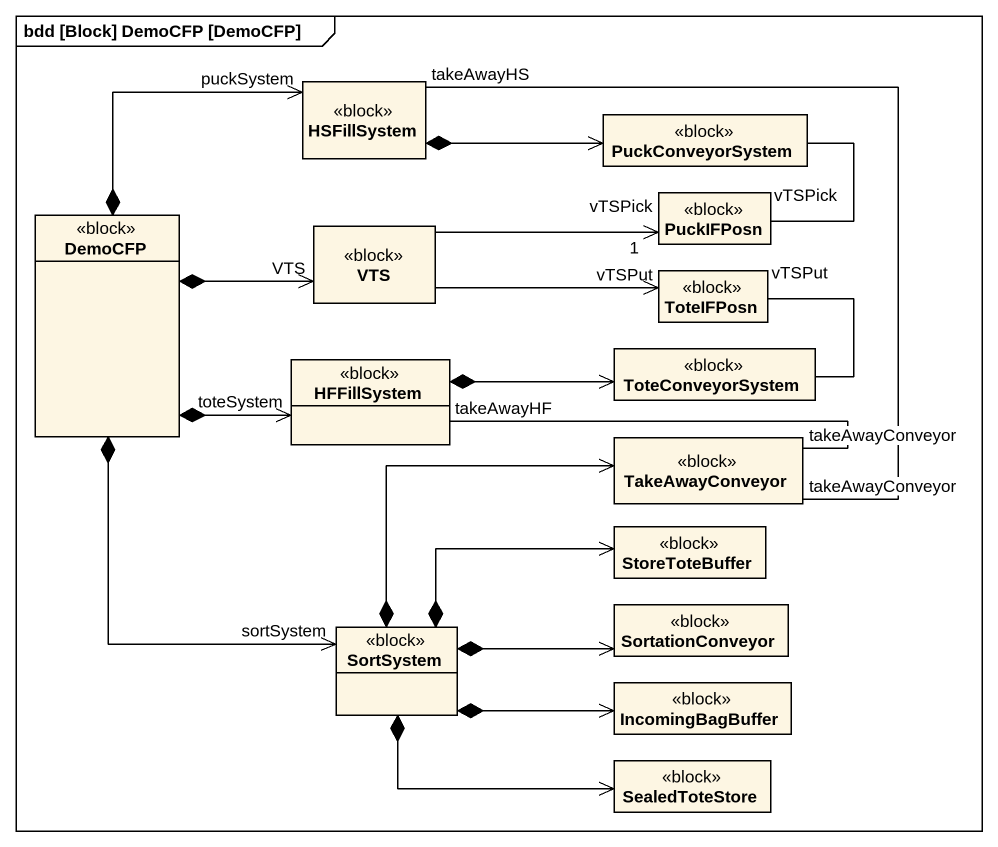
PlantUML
@startuml
mainframe bdd [Block] DemoCFP [DemoCFP]
hide circle
hide empty members
class HSFillSystem <<block>>
class PuckConveyorSystem <<block>>
class PuckIFPosn <<block>>
class DemoCFP <<block>>
class VTS <<block>>
class ToteIFPosn <<block>>
class HFFillSystem <<block>>
class ToteConveyorSystem <<block>>
class TakeAwayConveyor <<block>>
class StoreToteBuffer <<block>>
class SortationConveyor <<block>>
class SortSystem <<block>>
class IncomingBagBuffer <<block>>
class SealedToteStore <<block>>
HSFillSystem *-right-> PuckConveyorSystem
HSFillSystem "takeAwayHS" -- "takeAwayConveyor" TakeAwayConveyor
PuckConveyorSystem -- "vTSPick" PuckIFPosn
DemoCFP *-up-> "puckSystem" HSFillSystem
DemoCFP *-right-> "VTS" VTS
DemoCFP *-right-> "toteSystem" HFFillSystem
DemoCFP *--> "sortSystem" SortSystem
VTS -right-> "vTSPick\n1" PuckIFPosn
ToteIFPosn "vTSPut" <-left- VTS
ToteIFPosn "vTSPut" -- ToteConveyorSystem
HFFillSystem *-right-> ToteConveyorSystem
TakeAwayConveyor "takeAwayConveyor" -left- "takeAwayHF" HFFillSystem
SortSystem *-up-> TakeAwayConveyor
SortSystem *-right-> StoreToteBuffer
SortSystem *-right-> SortationConveyor
SortSystem *-right-> IncomingBagBuffer
SortSystem *-right-> SealedToteStore
@enduml
